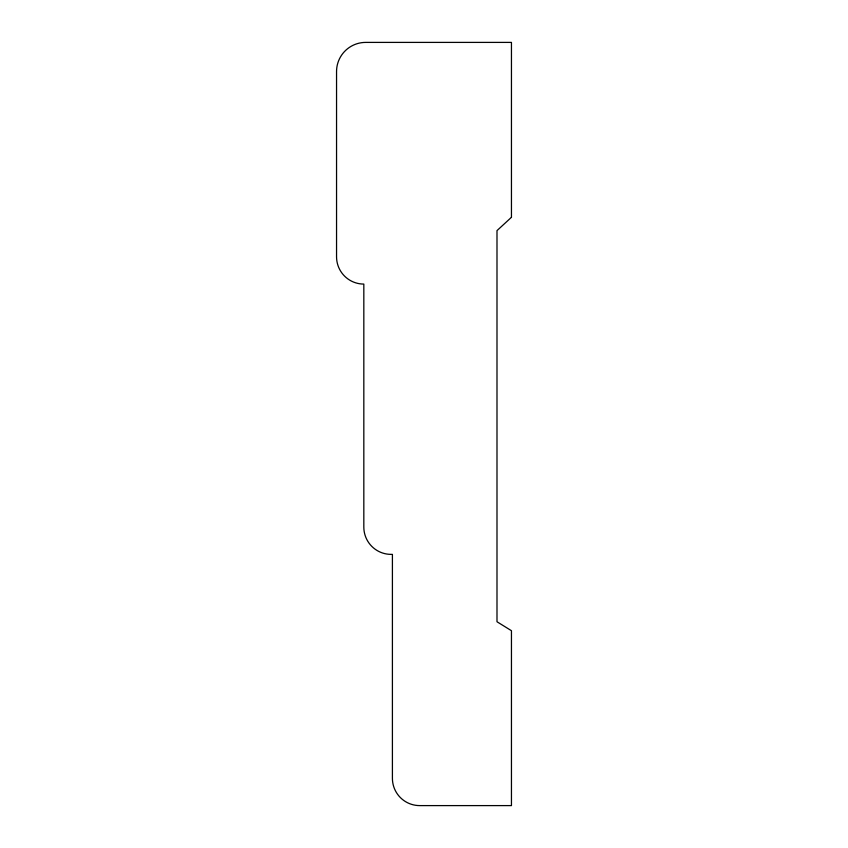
<?xml version="1.0" encoding="UTF-8"?>
<svg xmlns="http://www.w3.org/2000/svg" width="848" height="848" viewBox="0 0 848 848"><rect width="100%" height="100%" fill="white"/><g stroke="black" fill="none" stroke-linecap="round" stroke-linejoin="round"><path stroke-width="1.27" d="M511.45 217.3L496.992 230.614L496.992 621.754L511.45 630.7L511.45 805.6L419.696 805.6A27.284 27.284 0 0 1 392.412 778.316L392.412 554.38L391.108 554.38A27.284 27.284 0 0 1 363.824 527.096L363.824 284.08A27.284 27.284 0 0 1 336.55 256.796L336.55 71.55A29.15 29.15 0 0 1 365.7 42.4L511.45 42.4L511.45 217.3"/></g></svg>
